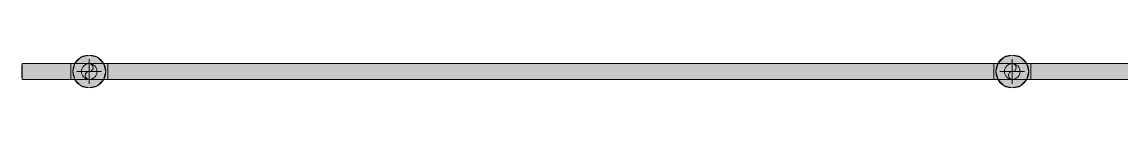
# Model space of a CAD drawing. Header units: inches. Extents: x -3385 to 41, y 7 to 1342.
# Drawn here: x -1524.2 to -1390.8, y 533.7 to 537.7 of the extents above; entities that cross this region are included whole.
import ezdxf

# ---------------------------------------------------------------- set-up
doc = ezdxf.new("R2010")
doc.units = ezdxf.units.IN
doc.header["$MEASUREMENT"] = 0
for name, color, linetype, lineweight in [('A-ANNO-NOTE', 131, 'Continuous', 9), ('P-PIPE', 3, 'Continuous', 9), ('P-PIPE-CNTR', 3, 'Continuous', 9)]:
    doc.layers.add(name, color=color, linetype=linetype, lineweight=lineweight)

msp = doc.modelspace()

# ---------------------------------------------------------------- hatches: boundary and pattern name
at = {"layer": 'A-ANNO-NOTE'}
h = msp.add_hatch(color=256, dxfattribs=at)
edge = h.paths.add_edge_path(flags=0)
edge.add_arc((-1516, 535.743), 2, 0, 360)
for points in [[(-1516, 533.743), (-1515, 534.011), (-1514.268, 534.743), (-1514, 535.743), (-1514.268, 536.743), (-1515, 537.475), (-1516, 537.743), (-1517, 537.475), (-1517.732, 536.743), (-1518, 535.743), (-1517.732, 534.743), (-1517, 534.011)], [(-1404, 533.743), (-1403, 534.011), (-1402.268, 534.743), (-1402, 535.743), (-1402.268, 536.743), (-1403, 537.475), (-1404, 537.743), (-1405, 537.475), (-1405.732, 536.743), (-1406, 535.743), (-1405.732, 534.743), (-1405, 534.011)]]:
    msp.add_hatch(color=256, dxfattribs=at).paths.add_polyline_path(points, flags=0)
h = msp.add_hatch(color=256, dxfattribs=at)
edge = h.paths.add_edge_path(flags=0)
edge.add_arc((-1404, 535.743), 2, 0, 360)
at = {"layer": 'P-PIPE'}
h = msp.add_hatch(color=256, dxfattribs=at)
h.paths.add_polyline_path([(-1524.154, 536.661), (-1524.153, 536.661), (-1522.365, 536.632)], flags=0)
h.paths.add_polyline_path([(-1518.241, 536.415), (-1518.243, 536.693), (-1524.155, 536.693), (-1524.153, 536.415), (-1518.241, 536.415)], flags=0)
h.paths.add_polyline_path([(-1518.24, 536.218), (-1518.249, 536.415), (-1524.153, 536.415), (-1524.152, 536.218), (-1518.241, 536.218)], flags=0)
h.paths.add_polyline_path([(-1518.24, 535.743), (-1518.24, 536.218), (-1524.152, 536.218), (-1524.151, 535.743)], flags=0)
h = msp.add_hatch(color=256, dxfattribs=at)
h.paths.add_polyline_path([(-1517.019, 535.743), (-1516.95, 535.745), (-1516.916, 535.997), (-1516.822, 536.22), (-1516.672, 536.416), (-1516.433, 536.584), (-1516.361, 536.623), (-1516.182, 536.677), (-1516.011, 536.694), (-1518.243, 536.694), (-1518.24, 536.218), (-1518.24, 535.743)], flags=0)
h.paths.add_polyline_path([(-1514.939, 535.743), (-1513.751, 535.743), (-1513.755, 536.694), (-1515.985, 536.693), (-1515.75, 536.66), (-1515.466, 536.531), (-1515.309, 536.397), (-1515.17, 536.204), (-1515.081, 535.989), (-1515.049, 535.743)], flags=0)
for points in [[(-1516, 534.793), (-1515.754, 534.825), (-1515.525, 534.92), (-1515.328, 535.071), (-1515.177, 535.268), (-1515.082, 535.497), (-1515.05, 535.743), (-1515.082, 535.989), (-1515.177, 536.218), (-1515.328, 536.415), (-1515.525, 536.566), (-1515.754, 536.66), (-1516, 536.693), (-1516.246, 536.66), (-1516.475, 536.566), (-1516.672, 536.415), (-1516.823, 536.218), (-1516.918, 535.989), (-1516.95, 535.743), (-1516.918, 535.497), (-1516.796, 535.232), (-1516.672, 535.071), (-1516.475, 534.92), (-1516.246, 534.825)], [(-1515.999, 534.793), (-1515.752, 534.825), (-1515.523, 534.921), (-1515.326, 535.073), (-1515.175, 535.271), (-1515.081, 535.5), (-1515.05, 535.754), (-1515.082, 535.993), (-1515.18, 536.224), (-1515.33, 536.418), (-1515.53, 536.569), (-1515.757, 536.662), (-1516.01, 536.693), (-1516.249, 536.66), (-1516.478, 536.564), (-1516.673, 536.414), (-1516.824, 536.216), (-1516.918, 535.988), (-1516.95, 535.742), (-1516.95, 535.743), (-1516.916, 535.992), (-1516.823, 536.218), (-1516.666, 536.419), (-1516.475, 536.566), (-1516.246, 536.66), (-1515.994, 536.692), (-1515.743, 536.656), (-1515.525, 536.566), (-1515.328, 536.415), (-1515.176, 536.216), (-1515.082, 535.986), (-1515.051, 535.739), (-1515.085, 535.49), (-1515.204, 535.232), (-1515.332, 535.069), (-1515.525, 534.92), (-1515.755, 534.825), (-1516, 534.793), (-1516, 534.793)], [(-1513.751, 535.743), (-1406.24, 535.743), (-1406.243, 536.693), (-1513.755, 536.693), (-1513.752, 536.218), (-1513.751, 535.989)], [(-1404, 534.793), (-1403.754, 534.825), (-1403.525, 534.92), (-1403.328, 535.071), (-1403.177, 535.268), (-1403.082, 535.497), (-1403.05, 535.743), (-1403.082, 535.989), (-1403.177, 536.218), (-1403.328, 536.415), (-1403.525, 536.566), (-1403.754, 536.66), (-1404, 536.693), (-1404.246, 536.66), (-1404.475, 536.566), (-1404.672, 536.415), (-1404.823, 536.218), (-1404.918, 535.989), (-1404.95, 535.743), (-1404.918, 535.497), (-1404.796, 535.232), (-1404.672, 535.071), (-1404.475, 534.92), (-1404.246, 534.825)], [(-1403.999, 534.793), (-1403.752, 534.825), (-1403.523, 534.921), (-1403.326, 535.073), (-1403.175, 535.271), (-1403.081, 535.5), (-1403.05, 535.754), (-1403.082, 535.993), (-1403.18, 536.224), (-1403.33, 536.418), (-1403.53, 536.569), (-1403.757, 536.662), (-1404.01, 536.693), (-1404.249, 536.66), (-1404.478, 536.564), (-1404.673, 536.414), (-1404.824, 536.216), (-1404.918, 535.988), (-1404.95, 535.742), (-1404.95, 535.743), (-1404.916, 535.992), (-1404.823, 536.218), (-1404.666, 536.419), (-1404.475, 536.566), (-1404.246, 536.66), (-1403.994, 536.692), (-1403.743, 536.656), (-1403.525, 536.566), (-1403.328, 536.415), (-1403.176, 536.216), (-1403.082, 535.986), (-1403.051, 535.739), (-1403.085, 535.49), (-1403.204, 535.232), (-1403.332, 535.069), (-1403.525, 534.92), (-1403.755, 534.825), (-1404, 534.793), (-1404, 534.793)], [(-1300.987, 535.743), (-1294.24, 535.743), (-1294.243, 536.693), (-1401.755, 536.693), (-1401.752, 536.218), (-1401.751, 535.743), (-1335.936, 535.743)], [(-1524.156, 534.826), (-1524.154, 534.826), (-1524.157, 534.921)], [(-1518.243, 534.793), (-1518.24, 535.27), (-1518.24, 535.743), (-1524.151, 535.743), (-1524.155, 534.793)], [(-1475.735, 534.793), (-1406.243, 534.793), (-1406.24, 535.27), (-1406.24, 535.743), (-1513.751, 535.743), (-1513.753, 534.793), (-1510.684, 534.793)], [(-1388.361, 534.793), (-1294.243, 534.793), (-1294.24, 535.27), (-1294.24, 535.743), (-1401.751, 535.743), (-1401.753, 534.793)]]:
    msp.add_hatch(color=256, dxfattribs=at).paths.add_polyline_path(points, flags=0)
h = msp.add_hatch(color=256, dxfattribs=at)
h.paths.add_polyline_path([(-1406.24, 535.989), (-1406.24, 535.989), (-1405.835, 535.912)], flags=0)
h.paths.add_polyline_path([(-1406.24, 535.743), (-1404.95, 535.745), (-1404.916, 535.997), (-1404.822, 536.22), (-1404.672, 536.416), (-1404.433, 536.584), (-1404.361, 536.623), (-1404.182, 536.677), (-1404.011, 536.694), (-1406.243, 536.694), (-1406.24, 536.218), (-1406.24, 535.989)], flags=0)
h.paths.add_polyline_path([(-1401.751, 535.743), (-1401.755, 536.694), (-1403.985, 536.693), (-1403.75, 536.66), (-1403.466, 536.531), (-1403.309, 536.397), (-1403.17, 536.204), (-1403.081, 535.989), (-1403.049, 535.743), (-1402.939, 535.743)], flags=0)
h = msp.add_hatch(color=256, dxfattribs=at)
h.paths.add_polyline_path([(-1515.999, 534.793), (-1513.755, 534.793), (-1513.752, 535.268), (-1513.751, 535.743), (-1515.05, 535.733), (-1515.083, 535.49), (-1515.202, 535.232), (-1515.328, 535.07), (-1515.566, 534.903), (-1515.637, 534.864), (-1515.817, 534.81), (-1515.999, 534.793)], flags=0)
h.paths.add_polyline_path([(-1515.999, 534.793), (-1516.246, 534.825), (-1516.532, 534.956), (-1516.689, 535.089), (-1516.838, 535.303), (-1516.918, 535.497), (-1516.95, 535.743), (-1518.24, 535.743), (-1518.243, 534.793), (-1516, 534.793)], flags=0)
h = msp.add_hatch(color=256, dxfattribs=at)
h.paths.add_polyline_path([(-1403.999, 534.793), (-1404.246, 534.825), (-1404.532, 534.956), (-1404.689, 535.089), (-1404.838, 535.303), (-1404.918, 535.497), (-1404.95, 535.743), (-1406.24, 535.743), (-1406.243, 534.793), (-1404, 534.793)], flags=0)
h.paths.add_polyline_path([(-1403.525, 534.793), (-1401.755, 534.793), (-1401.752, 535.268), (-1401.751, 535.743), (-1403.05, 535.733), (-1403.083, 535.49), (-1403.202, 535.232), (-1403.328, 535.07), (-1403.566, 534.903), (-1403.637, 534.864), (-1403.817, 534.81), (-1403.999, 534.793), (-1403.753, 534.793)], flags=0)

# ---------------------------------------------------------------- linework, layer by layer
at = {"layer": 'A-ANNO-NOTE'}
for p, q in [((-1517, 537.475), (-1517.732, 536.743)), ((-1516, 537.743), (-1517, 537.475)), ((-1515, 537.475), (-1516, 537.743)), ((-1514.268, 536.743), (-1515, 537.475)), ((-1405, 537.475), (-1405.732, 536.743)), ((-1404, 537.743), (-1405, 537.475)), ((-1403, 537.475), (-1404, 537.743)), ((-1402.268, 536.743), (-1403, 537.475)), ((-1517.732, 536.743), (-1518, 535.743)), ((-1514, 535.743), (-1514.268, 536.743)), ((-1405.732, 536.743), (-1406, 535.743)), ((-1402, 535.743), (-1402.268, 536.743)), ((-1518, 535.743), (-1517.732, 534.743)), ((-1514.268, 534.743), (-1514, 535.743)), ((-1406, 535.743), (-1405.732, 534.743)), ((-1402.268, 534.743), (-1402, 535.743)), ((-1517.732, 534.743), (-1517, 534.011)), ((-1517, 534.011), (-1516, 533.743)), ((-1516, 533.743), (-1515, 534.011)), ((-1515, 534.011), (-1514.268, 534.743)), ((-1405.732, 534.743), (-1405, 534.011)), ((-1405, 534.011), (-1404, 533.743)), ((-1404, 533.743), (-1403, 534.011)), ((-1403, 534.011), (-1402.268, 534.743))]:
    msp.add_line(p, q, dxfattribs=at)
for centre in [(-1516, 535.743), (-1404, 535.743)]:
    msp.add_circle(centre, 2, dxfattribs=at)
at = {"layer": 'P-PIPE'}
for p, q in [((-1518.243, 536.693), (-1524.155, 536.693)), ((-1513.755, 536.694), (-1518.243, 536.694)), ((-1406.243, 536.693), (-1513.755, 536.693)), ((-1401.755, 536.694), (-1406.243, 536.694)), ((-1294.243, 536.693), (-1401.755, 536.693)), ((-1524.155, 534.793), (-1518.243, 534.793)), ((-1518.243, 534.793), (-1513.755, 534.793)), ((-1513.755, 534.793), (-1406.243, 534.793)), ((-1406.243, 534.793), (-1401.755, 534.793)), ((-1401.755, 534.793), (-1294.243, 534.793))]:
    msp.add_line(p, q, dxfattribs=at)
for centre, radius, start, end in [((-1516, 535.743), 0.95, 0, 180), ((-1516, 536.218), 0.475, 270, 90), ((-1404, 535.743), 0.95, 0, 180), ((-1404, 536.218), 0.475, 270, 90), ((-1516, 535.743), 0.95, 180, 0), ((-1516, 535.268), 0.475, 90, 270), ((-1404, 535.743), 0.95, 180, 0), ((-1404, 535.268), 0.475, 90, 270)]:
    msp.add_arc(centre, radius, start, end, dxfattribs=at)
for centre, major_axis, start_param, end_param in [((-1524.155, 535.743), (0, 0.95), 0, 1.5707963), ((-1524.155, 535.743), (0, 0.95), 4.712389, 6.2831853), ((-1518.243, 535.743), (0, 0.951), 4.712389, 6.2831853), ((-1518.243, 535.743), (0, 0.95), 5.4987526, 5.7595865), ((-1518.243, 535.743), (0, 0.95), 5.2365116, 5.4977871), ((-1518.243, 535.743), (0, 0.95), 4.9744212, 5.2359878), ((-1513.755, 535.743), (0, 0.951), 4.712389, 6.2831853), ((-1513.755, 535.743), (0, 0.95), 5.4987526, 5.7595865), ((-1513.755, 535.743), (0, 0.95), 5.2365116, 5.4977871), ((-1513.755, 535.743), (0, 0.95), 4.9744212, 5.2359878), ((-1406.243, 535.743), (0, 0.951), 6.0213859, 6.2831853), ((-1406.243, 535.743), (0, 0.951), 5.7595865, 6.0192896), ((-1406.243, 535.743), (0, 0.951), 5.4977871, 5.758405), ((-1406.243, 535.743), (0, 0.95), 5.4987526, 5.7595865), ((-1406.243, 535.743), (0, 0.951), 5.2359878, 5.4970469), ((-1406.243, 535.743), (0, 0.95), 5.2365116, 5.4977871), ((-1406.243, 535.743), (0, 0.951), 4.9741884, 5.2355383), ((-1406.243, 535.743), (0, 0.95), 4.9744212, 5.2359878), ((-1401.755, 535.743), (0, 0.951), 4.712389, 6.2831853), ((-1401.755, 535.743), (0, 0.95), 5.4987526, 5.7595865), ((-1401.755, 535.743), (0, 0.95), 5.2365116, 5.4977871), ((-1401.755, 535.743), (0, 0.95), 4.9744212, 5.2359878), ((-1524.155, 535.743), (0, 0.95), 1.5707963, 3.1415927), ((-1524.155, 535.743), (0, 0.95), 3.1415927, 4.712389), ((-1518.243, 535.743), (0, 0.951), 3.1415927, 3.403392), ((-1518.243, 535.743), (0, 0.951), 3.4054884, 3.6651914), ((-1518.243, 535.743), (0, 0.95), 3.9269908, 4.1882663), ((-1518.243, 535.743), (0, 0.951), 3.9277311, 4.1887902), ((-1518.243, 535.743), (0, 0.95), 3.6651914, 3.9260253), ((-1518.243, 535.743), (0, 0.951), 3.6663729, 3.9269908), ((-1518.243, 535.743), (0, 0.95), 4.712389, 4.9741884), ((-1518.243, 535.743), (0, 0.95), 4.4505896, 4.712389), ((-1518.243, 535.743), (0, 0.951), 4.4508064, 4.712389), ((-1518.243, 535.743), (0, 0.95), 4.1887902, 4.4503567), ((-1518.243, 535.743), (0, 0.951), 4.1892397, 4.4505896), ((-1513.755, 535.743), (0, 0.951), 3.1415927, 4.712389), ((-1513.755, 535.743), (0, 0.95), 3.9269908, 4.1882663), ((-1513.755, 535.743), (0, 0.95), 3.6651914, 3.9260253), ((-1513.755, 535.743), (0, 0.95), 4.1887902, 4.4503567), ((-1513.755, 535.743), (0, 0.95), 4.712389, 4.9741884), ((-1513.755, 535.743), (0, 0.95), 4.4505896, 4.712389), ((-1406.243, 535.743), (0, 0.951), 3.1415927, 3.403392), ((-1406.243, 535.743), (0, 0.951), 3.4054884, 3.6651914), ((-1406.243, 535.743), (0, 0.951), 3.9277311, 4.1887902), ((-1406.243, 535.743), (0, 0.95), 3.9269908, 4.1882663), ((-1406.243, 535.743), (0, 0.951), 3.6663729, 3.9269908), ((-1406.243, 535.743), (0, 0.95), 3.6651914, 3.9260253), ((-1406.243, 535.743), (0, 0.951), 4.712389, 4.9739716), ((-1406.243, 535.743), (0, 0.95), 4.712389, 4.9741884), ((-1406.243, 535.743), (0, 0.951), 4.4508064, 4.712389), ((-1406.243, 535.743), (0, 0.95), 4.4505896, 4.712389), ((-1406.243, 535.743), (0, 0.951), 4.1892397, 4.4505896), ((-1406.243, 535.743), (0, 0.95), 4.1887902, 4.4503567), ((-1401.755, 535.743), (0, 0.951), 3.1415927, 4.712389), ((-1401.755, 535.743), (0, 0.95), 3.9269908, 4.1882663), ((-1401.755, 535.743), (0, 0.95), 3.6651914, 3.9260253), ((-1401.755, 535.743), (0, 0.95), 4.1887902, 4.4503567), ((-1401.755, 535.743), (0, 0.95), 4.712389, 4.9741884), ((-1401.755, 535.743), (0, 0.95), 4.4505896, 4.712389)]:
    msp.add_ellipse(centre, major_axis=major_axis, ratio=0.0041666, start_param=start_param, end_param=end_param, dxfattribs=at)
at = {"layer": 'P-PIPE-CNTR'}
for p, q in [((-1516, 534.243), (-1516, 537.243)), ((-1404, 534.243), (-1404, 537.243)), ((-1517.5, 535.743), (-1514.5, 535.743)), ((-1405.5, 535.743), (-1402.5, 535.743))]:
    msp.add_line(p, q, dxfattribs=at)

doc.saveas('drawing.dxf')
